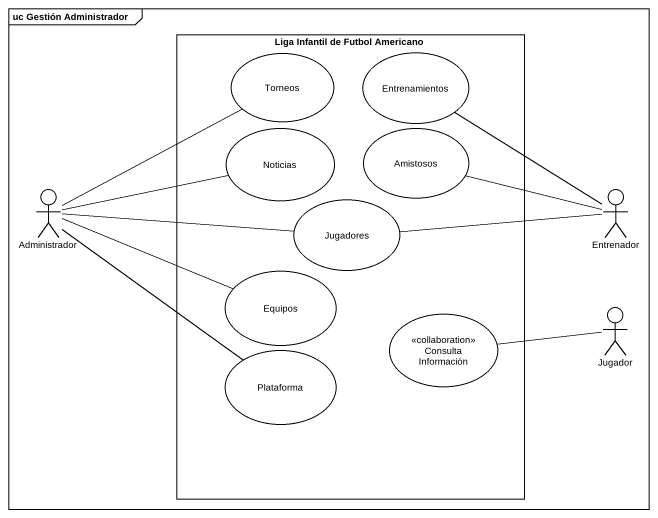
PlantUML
@startuml
mainframe uc Gestión Administrador
rectangle "Liga Infantil de Futbol Americano" as Liga_Infantil_de_Futbol {
  usecase Torneos
  usecase Entrenamientos
  usecase Noticias
  usecase Amistosos
  usecase Jugadores
  usecase Equipos
  usecase Plataforma
  usecase "Consulta Información" as Consulta_Información <<collaboration>>
}
actor Administrador
actor Entrenador
actor Jugador
Administrador -up- Torneos
Administrador -right- Noticias
Administrador -right- Jugadores
Administrador -right- Equipos
Administrador -- Plataforma
Entrenador -up- Entrenamientos
Entrenador -left- Amistosos
Entrenador -left- Jugadores
Jugador -left- Consulta_Información
@enduml
